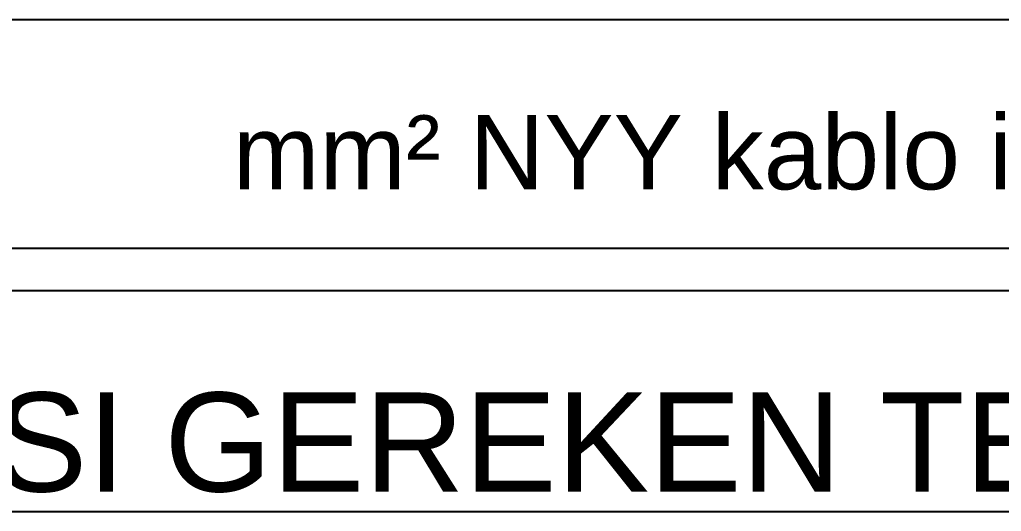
# Model space of a CAD drawing. Header units: centimetres. Extents: x 867 to 19881, y 2761 to 6151.
# Drawn here: x 2194.5 to 2511.3, y 4497.9 to 4656.7 of the extents above; entities that cross this region are included whole.
import ezdxf

# ---------------------------------------------------------------- set-up
doc = ezdxf.new("R2010")
doc.units = ezdxf.units.CM
doc.layers.add('çerçeveü', color=250, linetype='Continuous')
doc.styles.get("Standard").update_dxf_attribs({"font": 'arial.ttf'})

msp = doc.modelspace()

# ---------------------------------------------------------------- linework, layer by layer
msp.add_line((1744.56, 4497.89), (2893.28, 4497.89))
at = {"layer": 'çerçeveü'}
for p, q in [((1468.5, 4656.7), (2974.4, 4656.7)), ((1468.5, 4582.87), (2974.4, 4582.87)), ((1468.5, 4569.27), (2974.4, 4569.27))]:
    msp.add_line(p, q, dxfattribs=at)

# ---------------------------------------------------------------- texts
for s, height, p in [('Yapı Bağlantı Hattı                        mm² NYY kablo ile  YERALTI Tesis Edilecektir.', 23.9951, (1758.52, 4601.88)), ('TESİSATTA UYULMASI GEREKEN TEKNİK ESASLAR', 31.9935, (1744.56, 4504.29))]:
    msp.add_text(s, height=height).set_placement(p)

doc.saveas('drawing.dxf')
